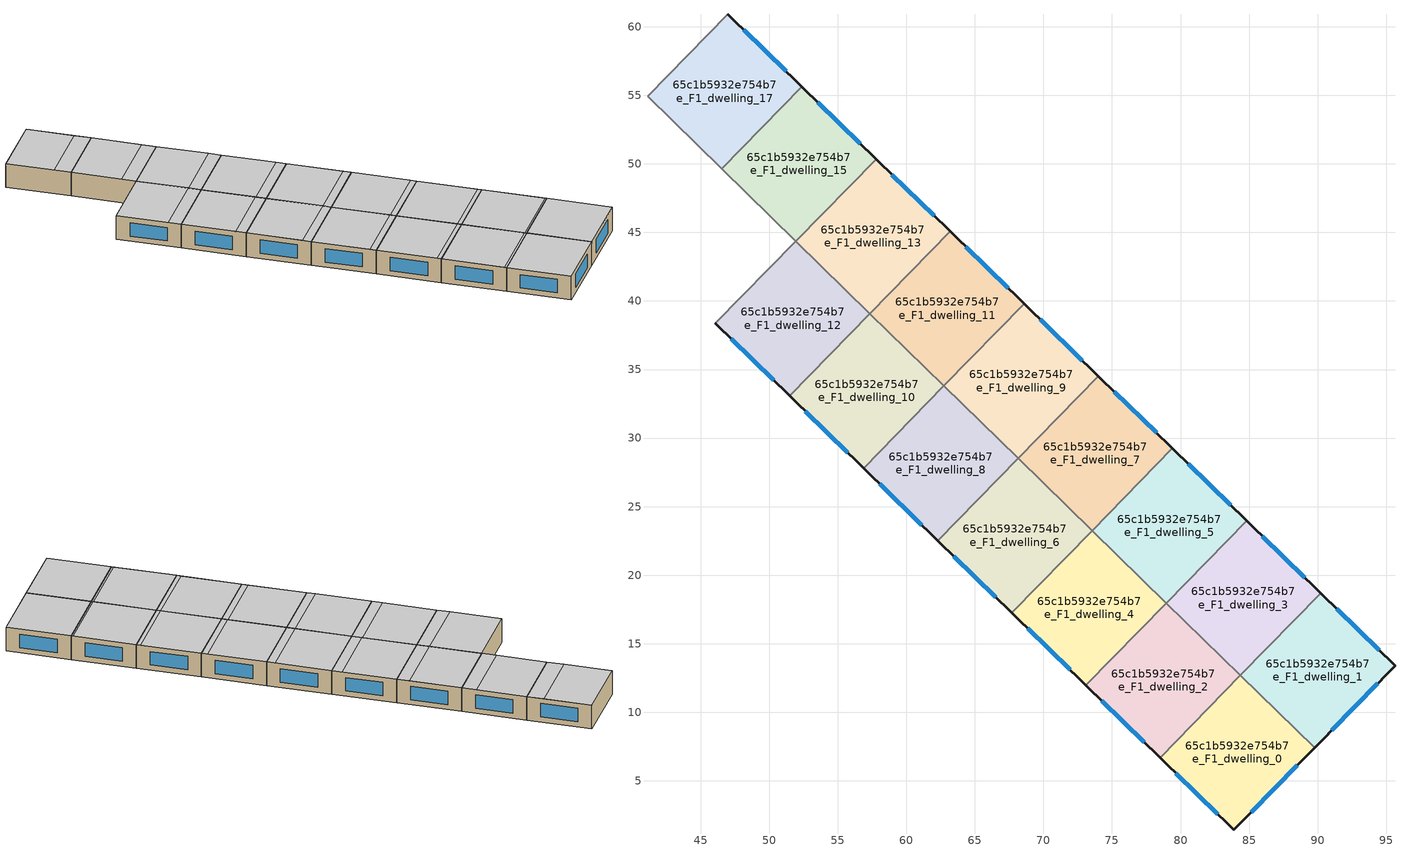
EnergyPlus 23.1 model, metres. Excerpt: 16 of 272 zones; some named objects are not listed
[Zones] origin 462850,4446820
65c1b5932e754b7e_F1_dwelling_0
 floor to 65c1b5932e754b7e_F0_dwelling_0 (EU_floor_Construction): 89.78,7.42 83.89,1.43 78.5,6.69 84.37,12.7 z3
 wall outside (EU_wall_Construction): 78.5,6.69 83.89,1.43 89.78,7.42 z3:6
 wall to 65c1b5932e754b7e_F1_dwelling_1 (EU_wall_Construction): 89.78,7.42 84.37,12.7 z3:6
 wall to 65c1b5932e754b7e_F1_dwelling_2 (EU_wall_Construction): 84.36,12.69 78.5,6.69 z3:6
 wall to 65c1b5932e754b7e_F1_dwelling_3 (EU_wall_Construction): 84.37,12.7 84.36,12.69 z3:6
 window (EU_Window_Construction): 85.15,2.72 88.52,6.14 / 79.66,5.56 82.73,2.56 z3.64:5.36
 ceiling to 65c1b5932e754b7e_F2_dwelling_15 (EU_floor_Construction): 83.89,1.43 89.76,7.41 84.36,12.69 78.5,6.69 z6
 ceiling adiabatic (EU_roof_Construction): 83.89,1.43 89.78,7.42 84.37,12.7 84.36,12.69 89.76,7.41 z6
65c1b5932e754b7e_F1_dwelling_1
 floor to 65c1b5932e754b7e_F0_dwelling_1 (EU_floor_Construction): 95.65,13.39 89.78,7.42 84.37,12.7 90.22,18.68 z3
 wall outside (EU_wall_Construction): 89.78,7.42 95.65,13.39 90.22,18.68 z3:6
 wall to 65c1b5932e754b7e_F1_dwelling_3 (EU_wall_Construction): 90.22,18.68 84.37,12.7 z3:6
 window (EU_Window_Construction): 91.03,8.7 94.39,12.11 / 94.48,14.52 91.38,17.55 z3.64:5.36
 ceiling to 65c1b5932e754b7e_F2_dwelling_0 (EU_floor_Construction): 89.78,7.42 95.65,13.39 90.22,18.68 84.37,12.7 z6
65c1b5932e754b7e_F1_dwelling_10
 floor to 65c1b5932e754b7e_F0_dwelling_10 (EU_floor_Construction): 62.74,33.8 56.89,27.8 51.48,33.08 57.34,39.08 z3
 wall outside (EU_wall_Construction): 51.48,33.08 56.89,27.8 z3:6
 wall to 65c1b5932e754b7e_F1_dwelling_11 (EU_wall_Construction): 62.74,33.8 57.34,39.08 z3:6
 wall to 65c1b5932e754b7e_F1_dwelling_8 (EU_wall_Construction): 56.89,27.8 62.74,33.8 z3:6
 wall to 65c1b5932e754b7e_F1_dwelling_12 (EU_wall_Construction): 57.34,39.08 51.48,33.08 z3:6
 window (EU_Window_Construction): 52.64,31.95 55.73,28.93 z3.64:5.36
 ceiling to 65c1b5932e754b7e_F2_dwelling_20 (EU_floor_Construction): 55.97,28.7 61.83,34.69 57.34,39.08 51.48,33.08 z6
 ceiling to 65c1b5932e754b7e_F2_dwelling_19 (EU_floor_Construction): 56.89,27.8 62.74,33.8 61.83,34.69 55.97,28.7 z6
65c1b5932e754b7e_F1_dwelling_11
 floor to 65c1b5932e754b7e_F0_dwelling_11 (EU_floor_Construction): 68.6,39.8 62.74,33.8 57.34,39.08 63.19,45.07 z3
 wall outside (EU_wall_Construction): 68.6,39.8 63.19,45.07 z3:6
 wall to 65c1b5932e754b7e_F1_dwelling_9 (EU_wall_Construction): 62.74,33.8 68.6,39.8 z3:6
 wall to 65c1b5932e754b7e_F1_dwelling_13 (EU_wall_Construction): 63.19,45.07 57.34,39.08 z3:6
 window (EU_Window_Construction): 67.44,40.93 64.35,43.94 z3.64:5.36
 ceiling adiabatic (EU_roof_Construction): 61.86,34.66 67.72,40.66 63.19,45.07 57.34,39.08 z6
 ceiling to 65c1b5932e754b7e_F2_dwelling_4 (EU_floor_Construction): 62.74,33.8 68.6,39.8 67.72,40.66 61.86,34.66 z6
65c1b5932e754b7e_F1_dwelling_12
 floor to 65c1b5932e754b7e_F0_dwelling_12 (EU_floor_Construction): 57.34,39.08 51.48,33.08 46.08,38.36 51.93,44.36 z3
 wall outside (EU_wall_Construction): 46.08,38.36 51.48,33.08 z3:6
 wall to 65c1b5932e754b7e_F1_dwelling_14 (EU_wall_Construction): 51.93,44.36 46.08,38.36 z3:6
 wall to 65c1b5932e754b7e_F1_dwelling_13 (EU_wall_Construction): 57.34,39.08 51.93,44.36 z3:6
 window (EU_Window_Construction): 47.23,37.23 50.32,34.21 z3.64:5.36
 ceiling adiabatic (EU_roof_Construction): 50.38,34.15 56.24,40.15 51.93,44.36 46.08,38.36 z6
 ceiling to 65c1b5932e754b7e_F2_dwelling_20 (EU_floor_Construction): 51.48,33.08 57.34,39.08 56.24,40.15 50.38,34.15 z6
65c1b5932e754b7e_F1_dwelling_13
 floor to 65c1b5932e754b7e_F0_dwelling_13 (EU_floor_Construction): 63.19,45.07 57.34,39.08 51.93,44.36 57.79,50.35 z3
 wall outside (EU_wall_Construction): 63.19,45.07 57.79,50.35 z3:6
 wall to 65c1b5932e754b7e_F1_dwelling_15 (EU_wall_Construction): 57.79,50.35 51.93,44.36 z3:6
 window (EU_Window_Construction): 62.04,46.2 58.95,49.22 z3.64:5.36
 ceiling to 65c1b5932e754b7e_F2_dwelling_6 (EU_floor_Construction): 56.27,40.12 62.13,46.11 57.79,50.35 51.93,44.36 z6
 ceiling to 65c1b5932e754b7e_F2_dwelling_5 (EU_floor_Construction): 57.34,39.08 63.19,45.07 62.13,46.11 56.27,40.12 z6
65c1b5932e754b7e_F1_dwelling_15
 floor to 65c1b5932e754b7e_F0_dwelling_15 (EU_floor_Construction): 57.79,50.35 51.93,44.36 46.53,49.63 52.38,55.63 z3
 wall outside (EU_wall_Construction): 57.79,50.35 52.38,55.63 z3:6
 wall to 65c1b5932e754b7e_F1_dwelling_17 (EU_wall_Construction): 52.38,55.63 46.53,49.63 z3:6
 wall to 65c1b5932e754b7e_F1_dwelling_14 (EU_wall_Construction): 46.53,49.63 51.93,44.36 z3:6
 window (EU_Window_Construction): 56.63,51.48 53.54,54.5 z3.64:5.36
 ceiling to 65c1b5932e754b7e_F2_dwelling_7 (EU_floor_Construction): 50.69,45.57 56.54,51.57 52.38,55.63 46.53,49.64 z6
 ceiling to 65c1b5932e754b7e_F2_dwelling_6 (EU_floor_Construction): 51.93,44.36 57.79,50.35 56.54,51.57 50.69,45.57 z6
65c1b5932e754b7e_F1_dwelling_17
 floor to 65c1b5932e754b7e_F0_dwelling_17 (EU_floor_Construction): 52.38,55.63 46.53,49.63 41.12,54.91 46.98,60.91 z3
 wall outside (EU_wall_Construction): 52.38,55.63 46.98,60.91 z3:6
 wall to 65c1b5932e754b7e_F1_dwelling_16 (EU_wall_Construction): 41.12,54.91 46.53,49.63 z3:6
 wall to 65c1b5932e754b7e_F1_dwelling_19 (EU_wall_Construction): 46.98,60.91 41.12,54.91 z3:6
 window (EU_Window_Construction): 51.23,56.76 48.14,59.78 z3.64:5.36
 ceiling to 65c1b5932e754b7e_F2_dwelling_8 (EU_floor_Construction): 45.1,51.03 50.96,57.02 46.98,60.91 41.12,54.91 45.07,51.06 z6
 ceiling to 65c1b5932e754b7e_F2_dwelling_7 (EU_floor_Construction): 46.53,49.64 52.38,55.63 50.96,57.02 45.1,51.03 z6
65c1b5932e754b7e_F1_dwelling_2
 floor to 65c1b5932e754b7e_F0_dwelling_2 (EU_floor_Construction): 84.36,12.69 78.5,6.69 73.1,11.97 78.96,17.96 z3
 wall outside (EU_wall_Construction): 73.1,11.97 78.5,6.69 z3:6
 wall to 65c1b5932e754b7e_F1_dwelling_4 (EU_wall_Construction): 78.96,17.96 73.1,11.97 z3:6
 wall to 65c1b5932e754b7e_F1_dwelling_3 (EU_wall_Construction): 84.36,12.69 78.96,17.96 z3:6
 window (EU_Window_Construction): 74.26,10.84 77.35,7.82 z3.64:5.36
 ceiling to 65c1b5932e754b7e_F2_dwelling_16 (EU_floor_Construction): 78.31,6.88 84.17,12.87 78.96,17.96 73.1,11.97 z6
 ceiling to 65c1b5932e754b7e_F2_dwelling_15 (EU_floor_Construction): 78.5,6.69 84.36,12.69 84.17,12.87 78.31,6.88 z6
65c1b5932e754b7e_F1_dwelling_3
 floor to 65c1b5932e754b7e_F0_dwelling_3 (EU_floor_Construction): 90.22,18.68 84.36,12.69 78.96,17.96 84.81,23.96 z3
 wall outside (EU_wall_Construction): 90.22,18.68 84.81,23.96 z3:6
 wall to 65c1b5932e754b7e_F1_dwelling_5 (EU_wall_Construction): 84.81,23.96 78.96,17.96 z3:6
 window (EU_Window_Construction): 89.06,19.82 85.97,22.83 z3.64:5.36
 ceiling to 65c1b5932e754b7e_F2_dwelling_1 (EU_floor_Construction): 84.19,12.85 90.05,18.85 84.81,23.96 78.96,17.96 z6
 ceiling to 65c1b5932e754b7e_F2_dwelling_0 (EU_floor_Construction): 84.36,12.69 90.22,18.68 90.05,18.85 84.19,12.85 z6
65c1b5932e754b7e_F1_dwelling_4
 floor to 65c1b5932e754b7e_F0_dwelling_4 (EU_floor_Construction): 78.96,17.96 73.1,11.97 67.7,17.25 73.55,23.24 z3
 wall outside (EU_wall_Construction): 67.7,17.25 73.1,11.97 z3:6
 wall to 65c1b5932e754b7e_F1_dwelling_6 (EU_wall_Construction): 73.55,23.24 67.7,17.25 z3:6
 wall to 65c1b5932e754b7e_F1_dwelling_5 (EU_wall_Construction): 78.96,17.96 73.55,23.24 z3:6
 window (EU_Window_Construction): 68.85,16.12 71.94,13.1 z3.64:5.36
 ceiling to 65c1b5932e754b7e_F2_dwelling_17 (EU_floor_Construction): 72.73,12.33 78.58,18.33 73.55,23.24 67.7,17.25 z6
 ceiling to 65c1b5932e754b7e_F2_dwelling_16 (EU_floor_Construction): 73.1,11.97 78.96,17.96 78.58,18.33 72.73,12.33 z6
65c1b5932e754b7e_F1_dwelling_5
 floor to 65c1b5932e754b7e_F0_dwelling_5 (EU_floor_Construction): 84.81,23.96 78.96,17.96 73.55,23.24 79.41,29.24 z3
 wall outside (EU_wall_Construction): 84.81,23.96 79.41,29.24 z3:6
 wall to 65c1b5932e754b7e_F1_dwelling_7 (EU_wall_Construction): 79.41,29.24 73.55,23.24 z3:6
 window (EU_Window_Construction): 83.66,25.09 80.57,28.11 z3.64:5.36
 ceiling to 65c1b5932e754b7e_F2_dwelling_2 (EU_floor_Construction): 78.61,18.3 84.47,24.3 79.41,29.24 73.55,23.24 z6
 ceiling to 65c1b5932e754b7e_F2_dwelling_1 (EU_floor_Construction): 78.96,17.96 84.81,23.96 84.47,24.3 78.61,18.3 z6
65c1b5932e754b7e_F1_dwelling_6
 floor to 65c1b5932e754b7e_F0_dwelling_6 (EU_floor_Construction): 73.55,23.24 67.7,17.25 62.29,22.52 68.15,28.52 z3
 wall outside (EU_wall_Construction): 62.29,22.52 67.7,17.25 z3:6
 wall to 65c1b5932e754b7e_F1_dwelling_8 (EU_wall_Construction): 68.15,28.52 62.29,22.52 z3:6
 wall to 65c1b5932e754b7e_F1_dwelling_7 (EU_wall_Construction): 73.55,23.24 68.15,28.52 z3:6
 window (EU_Window_Construction): 63.45,21.39 66.54,18.38 z3.64:5.36
 ceiling to 65c1b5932e754b7e_F2_dwelling_18 (EU_floor_Construction): 67.14,17.79 73,23.78 68.15,28.52 62.29,22.52 z6
 ceiling to 65c1b5932e754b7e_F2_dwelling_17 (EU_floor_Construction): 67.7,17.25 73.55,23.24 73,23.78 67.14,17.79 z6
65c1b5932e754b7e_F1_dwelling_7
 floor to 65c1b5932e754b7e_F0_dwelling_7 (EU_floor_Construction): 79.41,29.24 73.55,23.24 68.15,28.52 74.01,34.52 z3
 wall outside (EU_wall_Construction): 79.41,29.24 74.01,34.52 z3:6
 wall to 65c1b5932e754b7e_F1_dwelling_9 (EU_wall_Construction): 74.01,34.52 68.15,28.52 z3:6
 window (EU_Window_Construction): 78.25,30.37 75.16,33.39 z3.64:5.36
 ceiling to 65c1b5932e754b7e_F2_dwelling_3 (EU_floor_Construction): 73.03,23.76 78.88,29.75 74.01,34.52 68.15,28.52 z6
 ceiling to 65c1b5932e754b7e_F2_dwelling_2 (EU_floor_Construction): 73.55,23.24 79.41,29.24 78.88,29.75 73.03,23.76 z6
65c1b5932e754b7e_F1_dwelling_8
 floor to 65c1b5932e754b7e_F0_dwelling_8 (EU_floor_Construction): 68.15,28.52 62.29,22.52 56.89,27.8 62.74,33.8 z3
 wall outside (EU_wall_Construction): 56.89,27.8 62.29,22.52 z3:6
 wall to 65c1b5932e754b7e_F1_dwelling_9 (EU_wall_Construction): 68.15,28.52 62.74,33.8 z3:6
 window (EU_Window_Construction): 58.04,26.67 61.13,23.65 z3.64:5.36
 ceiling to 65c1b5932e754b7e_F2_dwelling_19 (EU_floor_Construction): 61.56,23.24 67.41,29.24 62.74,33.8 56.89,27.8 z6
 ceiling to 65c1b5932e754b7e_F2_dwelling_18 (EU_floor_Construction): 62.29,22.52 68.15,28.52 67.41,29.24 61.56,23.24 z6
65c1b5932e754b7e_F1_dwelling_9
 floor to 65c1b5932e754b7e_F0_dwelling_9 (EU_floor_Construction): 74.01,34.52 68.15,28.52 62.74,33.8 68.6,39.8 z3
 wall outside (EU_wall_Construction): 74.01,34.52 68.6,39.8 z3:6
 window (EU_Window_Construction): 72.85,35.65 69.76,38.67 z3.64:5.36
 ceiling to 65c1b5932e754b7e_F2_dwelling_4 (EU_floor_Construction): 67.44,29.21 73.3,35.21 68.6,39.8 62.74,33.8 z6
 ceiling to 65c1b5932e754b7e_F2_dwelling_3 (EU_floor_Construction): 68.15,28.52 74.01,34.52 73.3,35.21 67.44,29.21 z6
[Building]
EU S2 Campaign: North Axis=0; Terrain=City; Solar Distribution=FullExterior
[Site:Location]
Yerevan-Zvartnots.Intl.AP: Latitude=40.15; Longitude=44.383; Time Zone=4; Elevation=854
[SizingPeriod:WeatherFileDays]
AnnualSizingPeriod: Begin Month=1; Begin Day of Month=1; End Month=12; End Day of Month=31; Day of Week for Start Day=Monday; Use Weather File Daylight Saving Period=No; Use Weather File Rain and Snow Indicators=No
[MATERIAL]
EU_InternalMass_Material: Roughness=MediumRough; Thickness=0.1; Conductivity=1; Density=1800; Specific Heat=900; Thermal Absorptance=0.9; Solar Absorptance=0.7; Visible Absorptance=0.7
[MATERIAL:NOMASS] Roughness=MediumRough; Thermal Absorptance=0.9; Solar Absorptance=0.7; Visible Absorptance=0.7
Name | Thermal Resistance
EU_wall_NoMass | 1.05043
EU_roof_NoMass | 1.45357
EU_floor_NoMass | 0.478065
[WINDOWMATERIAL:SIMPLEGLAZINGSYSTEM]
EU_Window_SimpleGlazing: UFactor=2.5566; Solar Heat Gain Coefficient=0.75; Visible Transmittance=0.75
[CONSTRUCTION]
EU_wall_Construction: EU_wall_NoMass
EU_roof_Construction: EU_roof_NoMass
EU_floor_Construction: EU_floor_NoMass
EU_Window_Construction: EU_Window_SimpleGlazing
EU_InternalMass_Construction: EU_InternalMass_Material
[ZONE] Type=1; Multiplier=1; Ceiling Height=autocalculate; Floor Area=autocalculate; Part of Total Floor Area=Yes
Name | Volume
65c1b5932e754b7e_F1_dwelling_0 | 189.986
65c1b5932e754b7e_F1_dwelling_1 | 189.997
65c1b5932e754b7e_F1_dwelling_10; 65c1b5932e754b7e_F1_dwelling_12; 65c1b5932e754b7e_F1_dwelling_13; 65c1b5932e754b7e_F1_dwelling_8 | 189.966
65c1b5932e754b7e_F1_dwelling_11 | 189.983
65c1b5932e754b7e_F1_dwelling_15 | 189.985
65c1b5932e754b7e_F1_dwelling_17 | 189.949
65c1b5932e754b7e_F1_dwelling_2; 65c1b5932e754b7e_F1_dwelling_4 | 189.963
65c1b5932e754b7e_F1_dwelling_3 | 189.979
65c1b5932e754b7e_F1_dwelling_5 | 189.962
65c1b5932e754b7e_F1_dwelling_6; 65c1b5932e754b7e_F1_dwelling_7 | 189.964
65c1b5932e754b7e_F1_dwelling_9 | 189.982
[INTERNALMASS] Construction=EU_InternalMass_Construction
Name | Zone or ZoneList | Surface Area
65c1b5932e754b7e_F1_dwelling_0_EU_InternalMass | 65c1b5932e754b7e_F1_dwelling_0 | 63.3268
65c1b5932e754b7e_F1_dwelling_1_EU_InternalMass | 65c1b5932e754b7e_F1_dwelling_1 | 63.3318
65c1b5932e754b7e_F1_dwelling_2_EU_InternalMass | 65c1b5932e754b7e_F1_dwelling_2 | 63.321
65c1b5932e754b7e_F1_dwelling_3_EU_InternalMass | 65c1b5932e754b7e_F1_dwelling_3 | 63.3264
65c1b5932e754b7e_F1_dwelling_4_EU_InternalMass | 65c1b5932e754b7e_F1_dwelling_4 | 63.321
65c1b5932e754b7e_F1_dwelling_5_EU_InternalMass | 65c1b5932e754b7e_F1_dwelling_5 | 63.321
65c1b5932e754b7e_F1_dwelling_6_EU_InternalMass | 65c1b5932e754b7e_F1_dwelling_6 | 63.3214
65c1b5932e754b7e_F1_dwelling_7_EU_InternalMass | 65c1b5932e754b7e_F1_dwelling_7 | 63.3214
65c1b5932e754b7e_F1_dwelling_8_EU_InternalMass | 65c1b5932e754b7e_F1_dwelling_8 | 63.3219
65c1b5932e754b7e_F1_dwelling_9_EU_InternalMass | 65c1b5932e754b7e_F1_dwelling_9 | 63.3273
65c1b5932e754b7e_F1_dwelling_10_EU_InternalMass | 65c1b5932e754b7e_F1_dwelling_10 | 63.3207
65c1b5932e754b7e_F1_dwelling_11_EU_InternalMass | 65c1b5932e754b7e_F1_dwelling_11 | 63.3276
65c1b5932e754b7e_F1_dwelling_12_EU_InternalMass | 65c1b5932e754b7e_F1_dwelling_12 | 63.3222
65c1b5932e754b7e_F1_dwelling_13_EU_InternalMass | 65c1b5932e754b7e_F1_dwelling_13 | 63.3233
65c1b5932e754b7e_F1_dwelling_15_EU_InternalMass | 65c1b5932e754b7e_F1_dwelling_15 | 63.3296
65c1b5932e754b7e_F1_dwelling_17_EU_InternalMass | 65c1b5932e754b7e_F1_dwelling_17 | 63.318
[OTHEREQUIPMENT] Fuel Type=Electricity; Design Level Calculation Method=Watts/Area; Power per Zone Floor Area=1; Fraction Latent=0; Fraction Radiant=0; Fraction Lost=0; Carbon Dioxide Generation Rate=0; EndUse Subcategory=EU_Step8_InternalGains
Name | Zone or ZoneList or Space or SpaceList | Schedule
EU_Step8_InternalGain_65c1b5932e754b7e_F1_dwelling_0_f000 | 65c1b5932e754b7e_F1_dwelling_0 | EU_Step8_GainSchedule_65c1b5932e754b7e_F1_dwelling_0_f000
EU_Step8_InternalGain_65c1b5932e754b7e_F1_dwelling_1_f000 | 65c1b5932e754b7e_F1_dwelling_1 | EU_Step8_GainSchedule_65c1b5932e754b7e_F1_dwelling_1_f000
EU_Step8_InternalGain_65c1b5932e754b7e_F1_dwelling_2_f000 | 65c1b5932e754b7e_F1_dwelling_2 | EU_Step8_GainSchedule_65c1b5932e754b7e_F1_dwelling_2_f000
EU_Step8_InternalGain_65c1b5932e754b7e_F1_dwelling_3_f000 | 65c1b5932e754b7e_F1_dwelling_3 | EU_Step8_GainSchedule_65c1b5932e754b7e_F1_dwelling_3_f000
EU_Step8_InternalGain_65c1b5932e754b7e_F1_dwelling_4_f000 | 65c1b5932e754b7e_F1_dwelling_4 | EU_Step8_GainSchedule_65c1b5932e754b7e_F1_dwelling_4_f000
EU_Step8_InternalGain_65c1b5932e754b7e_F1_dwelling_5_f000 | 65c1b5932e754b7e_F1_dwelling_5 | EU_Step8_GainSchedule_65c1b5932e754b7e_F1_dwelling_5_f000
EU_Step8_InternalGain_65c1b5932e754b7e_F1_dwelling_6_f000 | 65c1b5932e754b7e_F1_dwelling_6 | EU_Step8_GainSchedule_65c1b5932e754b7e_F1_dwelling_6_f000
EU_Step8_InternalGain_65c1b5932e754b7e_F1_dwelling_7_f000 | 65c1b5932e754b7e_F1_dwelling_7 | EU_Step8_GainSchedule_65c1b5932e754b7e_F1_dwelling_7_f000
EU_Step8_InternalGain_65c1b5932e754b7e_F1_dwelling_8_f000 | 65c1b5932e754b7e_F1_dwelling_8 | EU_Step8_GainSchedule_65c1b5932e754b7e_F1_dwelling_8_f000
EU_Step8_InternalGain_65c1b5932e754b7e_F1_dwelling_9_f000 | 65c1b5932e754b7e_F1_dwelling_9 | EU_Step8_GainSchedule_65c1b5932e754b7e_F1_dwelling_9_f000
EU_Step8_InternalGain_65c1b5932e754b7e_F1_dwelling_10_f000 | 65c1b5932e754b7e_F1_dwelling_10 | EU_Step8_GainSchedule_65c1b5932e754b7e_F1_dwelling_10_f000
EU_Step8_InternalGain_65c1b5932e754b7e_F1_dwelling_11_f000 | 65c1b5932e754b7e_F1_dwelling_11 | EU_Step8_GainSchedule_65c1b5932e754b7e_F1_dwelling_11_f000
EU_Step8_InternalGain_65c1b5932e754b7e_F1_dwelling_12_f000 | 65c1b5932e754b7e_F1_dwelling_12 | EU_Step8_GainSchedule_65c1b5932e754b7e_F1_dwelling_12_f000
EU_Step8_InternalGain_65c1b5932e754b7e_F1_dwelling_13_f000 | 65c1b5932e754b7e_F1_dwelling_13 | EU_Step8_GainSchedule_65c1b5932e754b7e_F1_dwelling_13_f000
EU_Step8_InternalGain_65c1b5932e754b7e_F1_dwelling_15_f000 | 65c1b5932e754b7e_F1_dwelling_15 | EU_Step8_GainSchedule_65c1b5932e754b7e_F1_dwelling_15_f000
EU_Step8_InternalGain_65c1b5932e754b7e_F1_dwelling_17_f000 | 65c1b5932e754b7e_F1_dwelling_17 | EU_Step8_GainSchedule_65c1b5932e754b7e_F1_dwelling_17_f000
[ZONEVENTILATION:DESIGNFLOWRATE] Schedule=EU_AlwaysOn; Design Flow Rate Calculation Method=AirChanges/Hour; Air Changes per Hour=0.557805; Ventilation Type=Natural; Fan Pressure Rise=0; Fan Total Efficiency=1; Constant Term Coefficient=1; Temperature Term Coefficient=0; Velocity Term Coefficient=0; Velocity Squared Term Coefficient=0; Minimum Indoor Temperature=-100; Maximum Indoor Temperature=100; Delta Temperature=-100; Minimum Outdoor Temperature=-100; Maximum Outdoor Temperature=100; Maximum Wind Speed=40
Name | Zone or ZoneList or Space or SpaceList
EU_ConstantAir_65c1b5932e754b7e_F1_dwelling_0 | 65c1b5932e754b7e_F1_dwelling_0
EU_ConstantAir_65c1b5932e754b7e_F1_dwelling_1 | 65c1b5932e754b7e_F1_dwelling_1
EU_ConstantAir_65c1b5932e754b7e_F1_dwelling_2 | 65c1b5932e754b7e_F1_dwelling_2
EU_ConstantAir_65c1b5932e754b7e_F1_dwelling_3 | 65c1b5932e754b7e_F1_dwelling_3
EU_ConstantAir_65c1b5932e754b7e_F1_dwelling_4 | 65c1b5932e754b7e_F1_dwelling_4
EU_ConstantAir_65c1b5932e754b7e_F1_dwelling_5 | 65c1b5932e754b7e_F1_dwelling_5
EU_ConstantAir_65c1b5932e754b7e_F1_dwelling_6 | 65c1b5932e754b7e_F1_dwelling_6
EU_ConstantAir_65c1b5932e754b7e_F1_dwelling_7 | 65c1b5932e754b7e_F1_dwelling_7
EU_ConstantAir_65c1b5932e754b7e_F1_dwelling_8 | 65c1b5932e754b7e_F1_dwelling_8
EU_ConstantAir_65c1b5932e754b7e_F1_dwelling_9 | 65c1b5932e754b7e_F1_dwelling_9
EU_ConstantAir_65c1b5932e754b7e_F1_dwelling_10 | 65c1b5932e754b7e_F1_dwelling_10
EU_ConstantAir_65c1b5932e754b7e_F1_dwelling_11 | 65c1b5932e754b7e_F1_dwelling_11
EU_ConstantAir_65c1b5932e754b7e_F1_dwelling_12 | 65c1b5932e754b7e_F1_dwelling_12
EU_ConstantAir_65c1b5932e754b7e_F1_dwelling_13 | 65c1b5932e754b7e_F1_dwelling_13
EU_ConstantAir_65c1b5932e754b7e_F1_dwelling_15 | 65c1b5932e754b7e_F1_dwelling_15
EU_ConstantAir_65c1b5932e754b7e_F1_dwelling_17 | 65c1b5932e754b7e_F1_dwelling_17
[HVACTEMPLATE:ZONE:IDEALLOADSAIRSYSTEM] System Availability Schedule=EU_AlwaysOn; Maximum Heating Supply Air Temperature=50; Minimum Cooling Supply Air Temperature=13; Maximum Heating Supply Air Humidity Ratio=0.0156; Minimum Cooling Supply Air Humidity Ratio=0.0077; Heating Limit=NoLimit; Cooling Limit=NoLimit; Heating Availability Schedule=EU_AlwaysOn; Cooling Availability Schedule=EU_CoolingOff; Dehumidification Control Type=ConstantSensibleHeatRatio; Cooling Sensible Heat Ratio=0.7; Dehumidification Setpoint=60; Humidification Control Type=None; Humidification Setpoint=30; Outdoor Air Method=None; Outdoor Air Flow Rate per Person=0.00944; Outdoor Air Flow Rate per Zone Floor Area=0; Outdoor Air Flow Rate per Zone=0; Demand Controlled Ventilation Type=None; Outdoor Air Economizer Type=NoEconomizer; Heat Recovery Type=None; Sensible Heat Recovery Effectiveness=0.7; Latent Heat Recovery Effectiveness=0.65
Name | Template Thermostat
65c1b5932e754b7e_F1_dwelling_0 | EU_HeatOnly_65c1b5932e754b7e_F1_dwelling_0
65c1b5932e754b7e_F1_dwelling_1 | EU_HeatOnly_65c1b5932e754b7e_F1_dwelling_1
65c1b5932e754b7e_F1_dwelling_2 | EU_HeatOnly_65c1b5932e754b7e_F1_dwelling_2
65c1b5932e754b7e_F1_dwelling_3 | EU_HeatOnly_65c1b5932e754b7e_F1_dwelling_3
65c1b5932e754b7e_F1_dwelling_4 | EU_HeatOnly_65c1b5932e754b7e_F1_dwelling_4
65c1b5932e754b7e_F1_dwelling_5 | EU_HeatOnly_65c1b5932e754b7e_F1_dwelling_5
65c1b5932e754b7e_F1_dwelling_6 | EU_HeatOnly_65c1b5932e754b7e_F1_dwelling_6
65c1b5932e754b7e_F1_dwelling_7 | EU_HeatOnly_65c1b5932e754b7e_F1_dwelling_7
65c1b5932e754b7e_F1_dwelling_8 | EU_HeatOnly_65c1b5932e754b7e_F1_dwelling_8
65c1b5932e754b7e_F1_dwelling_9 | EU_HeatOnly_65c1b5932e754b7e_F1_dwelling_9
65c1b5932e754b7e_F1_dwelling_10 | EU_HeatOnly_65c1b5932e754b7e_F1_dwelling_10
65c1b5932e754b7e_F1_dwelling_11 | EU_HeatOnly_65c1b5932e754b7e_F1_dwelling_11
65c1b5932e754b7e_F1_dwelling_12 | EU_HeatOnly_65c1b5932e754b7e_F1_dwelling_12
65c1b5932e754b7e_F1_dwelling_13 | EU_HeatOnly_65c1b5932e754b7e_F1_dwelling_13
65c1b5932e754b7e_F1_dwelling_15 | EU_HeatOnly_65c1b5932e754b7e_F1_dwelling_15
65c1b5932e754b7e_F1_dwelling_17 | EU_HeatOnly_65c1b5932e754b7e_F1_dwelling_17
[SIZING:ZONE] Zone Cooling Design Supply Air Temperature Input Method=SupplyAirTemperature; Zone Cooling Design Supply Air Temperature=13; Zone Heating Design Supply Air Temperature Input Method=SupplyAirTemperature; Zone Heating Design Supply Air Temperature=50; Zone Cooling Design Supply Air Humidity Ratio=0.008; Zone Heating Design Supply Air Humidity Ratio=0.008; Cooling Design Air Flow Method=DesignDay; Cooling Design Air Flow Rate=0; Cooling Minimum Air Flow per Zone Floor Area=0.000762; Cooling Minimum Air Flow=0; Cooling Minimum Air Flow Fraction=0.2; Heating Design Air Flow Method=DesignDay; Heating Design Air Flow Rate=0; Heating Maximum Air Flow per Zone Floor Area=0.002032; Heating Maximum Air Flow=0.141576; Heating Maximum Air Flow Fraction=0.3; Account for Dedicated Outdoor Air System=No; Dedicated Outdoor Air System Control Strategy=NeutralSupplyAir; Dedicated Outdoor Air Low Setpoint Temperature for Design=autosize; Dedicated Outdoor Air High Setpoint Temperature for Design=autosize; Zone Load Sizing Method=Sensible Load Only No Latent Load; Zone Latent Cooling Design Supply Air Humidity Ratio Input Method=HumidityRatioDifference; Zone Cooling Design Supply Air Humidity Ratio Difference=0.005; Zone Latent Heating Design Supply Air Humidity Ratio Input Method=HumidityRatioDifference; Zone Humidification Design Supply Air Humidity Ratio Difference=0.005
65c1b5932e754b7e_F1_dwelling_0; 65c1b5932e754b7e_F1_dwelling_1; 65c1b5932e754b7e_F1_dwelling_2; 65c1b5932e754b7e_F1_dwelling_3; 65c1b5932e754b7e_F1_dwelling_4; 65c1b5932e754b7e_F1_dwelling_5; 65c1b5932e754b7e_F1_dwelling_6; 65c1b5932e754b7e_F1_dwelling_7; 65c1b5932e754b7e_F1_dwelling_8; 65c1b5932e754b7e_F1_dwelling_9; 65c1b5932e754b7e_F1_dwelling_10; 65c1b5932e754b7e_F1_dwelling_11; 65c1b5932e754b7e_F1_dwelling_12; 65c1b5932e754b7e_F1_dwelling_13; 65c1b5932e754b7e_F1_dwelling_15; 65c1b5932e754b7e_F1_dwelling_17
[SCHEDULE:CONSTANT]
Name | Hourly Value
EU_AlwaysOn | 1
EU_CoolingOff | 0
[SCHEDULE:FILE] Column Number=1; Rows to Skip at Top=0; Number of Hours of Data=8760; Column Separator=Comma; Interpolate to Timestep=No; Minutes per Item=60; Adjust Schedule for Daylight Savings=Yes
Name | File
EU_Step8_GainSchedule_65c1b5932e754b7e_F1_dwelling_0_f000 | ../../schedules/65c1b5932e754b7e/65c1b5932e754b7e_F1_dwelling_0_f000_gain.csv
EU_Step8_GainSchedule_65c1b5932e754b7e_F1_dwelling_1_f000 | ../../schedules/65c1b5932e754b7e/65c1b5932e754b7e_F1_dwelling_1_f000_gain.csv
EU_Step8_GainSchedule_65c1b5932e754b7e_F1_dwelling_2_f000 | ../../schedules/65c1b5932e754b7e/65c1b5932e754b7e_F1_dwelling_2_f000_gain.csv
EU_Step8_GainSchedule_65c1b5932e754b7e_F1_dwelling_3_f000 | ../../schedules/65c1b5932e754b7e/65c1b5932e754b7e_F1_dwelling_3_f000_gain.csv
EU_Step8_GainSchedule_65c1b5932e754b7e_F1_dwelling_4_f000 | ../../schedules/65c1b5932e754b7e/65c1b5932e754b7e_F1_dwelling_4_f000_gain.csv
EU_Step8_GainSchedule_65c1b5932e754b7e_F1_dwelling_5_f000 | ../../schedules/65c1b5932e754b7e/65c1b5932e754b7e_F1_dwelling_5_f000_gain.csv
EU_Step8_GainSchedule_65c1b5932e754b7e_F1_dwelling_6_f000 | ../../schedules/65c1b5932e754b7e/65c1b5932e754b7e_F1_dwelling_6_f000_gain.csv
EU_Step8_GainSchedule_65c1b5932e754b7e_F1_dwelling_7_f000 | ../../schedules/65c1b5932e754b7e/65c1b5932e754b7e_F1_dwelling_7_f000_gain.csv
EU_Step8_GainSchedule_65c1b5932e754b7e_F1_dwelling_8_f000 | ../../schedules/65c1b5932e754b7e/65c1b5932e754b7e_F1_dwelling_8_f000_gain.csv
EU_Step8_GainSchedule_65c1b5932e754b7e_F1_dwelling_9_f000 | ../../schedules/65c1b5932e754b7e/65c1b5932e754b7e_F1_dwelling_9_f000_gain.csv
EU_Step8_GainSchedule_65c1b5932e754b7e_F1_dwelling_10_f000 | ../../schedules/65c1b5932e754b7e/65c1b5932e754b7e_F1_dwelling_10_f000_gain.csv
EU_Step8_GainSchedule_65c1b5932e754b7e_F1_dwelling_11_f000 | ../../schedules/65c1b5932e754b7e/65c1b5932e754b7e_F1_dwelling_11_f000_gain.csv
EU_Step8_GainSchedule_65c1b5932e754b7e_F1_dwelling_12_f000 | ../../schedules/65c1b5932e754b7e/65c1b5932e754b7e_F1_dwelling_12_f000_gain.csv
EU_Step8_GainSchedule_65c1b5932e754b7e_F1_dwelling_13_f000 | ../../schedules/65c1b5932e754b7e/65c1b5932e754b7e_F1_dwelling_13_f000_gain.csv
EU_Step8_GainSchedule_65c1b5932e754b7e_F1_dwelling_15_f000 | ../../schedules/65c1b5932e754b7e/65c1b5932e754b7e_F1_dwelling_15_f000_gain.csv
EU_Step8_GainSchedule_65c1b5932e754b7e_F1_dwelling_17_f000 | ../../schedules/65c1b5932e754b7e/65c1b5932e754b7e_F1_dwelling_17_f000_gain.csv
